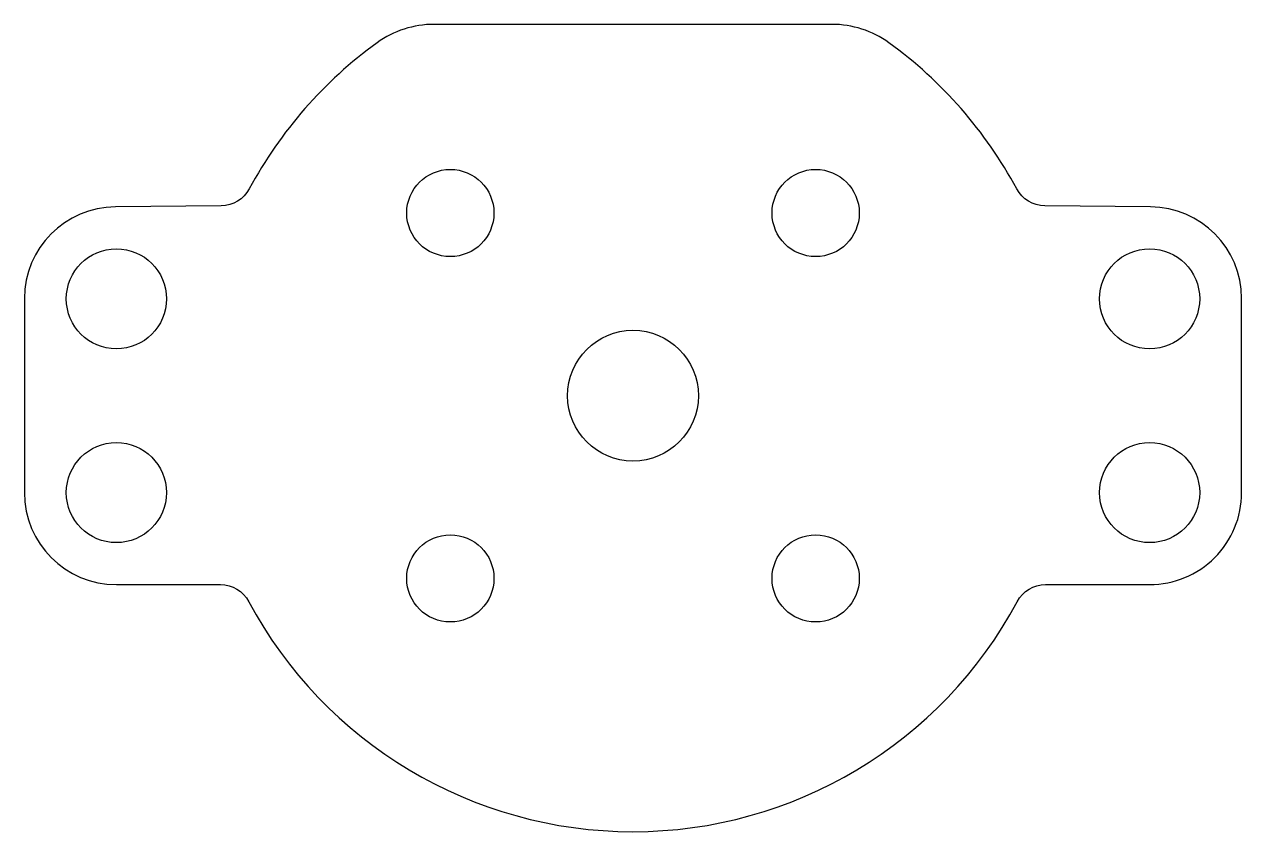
# Model space of a CAD drawing. Header units: millimetres. Extents: x -18.8 to 18.8, y -13.5 to 11.5.
import ezdxf

# ---------------------------------------------------------------- set-up
doc = ezdxf.new("R2010")
doc.units = ezdxf.units.MM
doc.layers.get('0').update_dxf_attribs({"linetype": 'CONTINUOUS'})

msp = doc.modelspace()

# ---------------------------------------------------------------- linework, layer by layer
msp.add_lwpolyline([(-18.85, -3, 0.414213), (-16, -5.85), (-12.78, -5.85, -0.276427), (-11.899, -6.378, 0.598594), (11.899, -6.378, -0.276427), (12.78, -5.85), (16, -5.85, 0.414214), (18.85, -3), (18.85, 3.01, 0.410629), (16.025, 5.85), (12.756, 5.879, -0.273466), (11.884, 6.404, 0.112744), (7.926, 10.929, 0.158163), (6.164, 11.5), (-6.164, 11.5, 0.158163), (-7.926, 10.929, 0.112744), (-11.884, 6.404, -0.273466), (-12.756, 5.879), (-16.025, 5.85, 0.410629), (-18.85, 3.01)], format="xyb", close=True)
for centre, radius in [((-5.657, 5.657), 1.35), ((5.657, 5.657), 1.35), ((-16, 3), 1.55), ((16, 3), 1.55), ((0, 0), 2.025), ((-16, -3), 1.55), ((16, -3), 1.55), ((-5.657, -5.657), 1.35), ((5.657, -5.657), 1.35)]:
    msp.add_circle(centre, radius)

doc.saveas('drawing.dxf')
